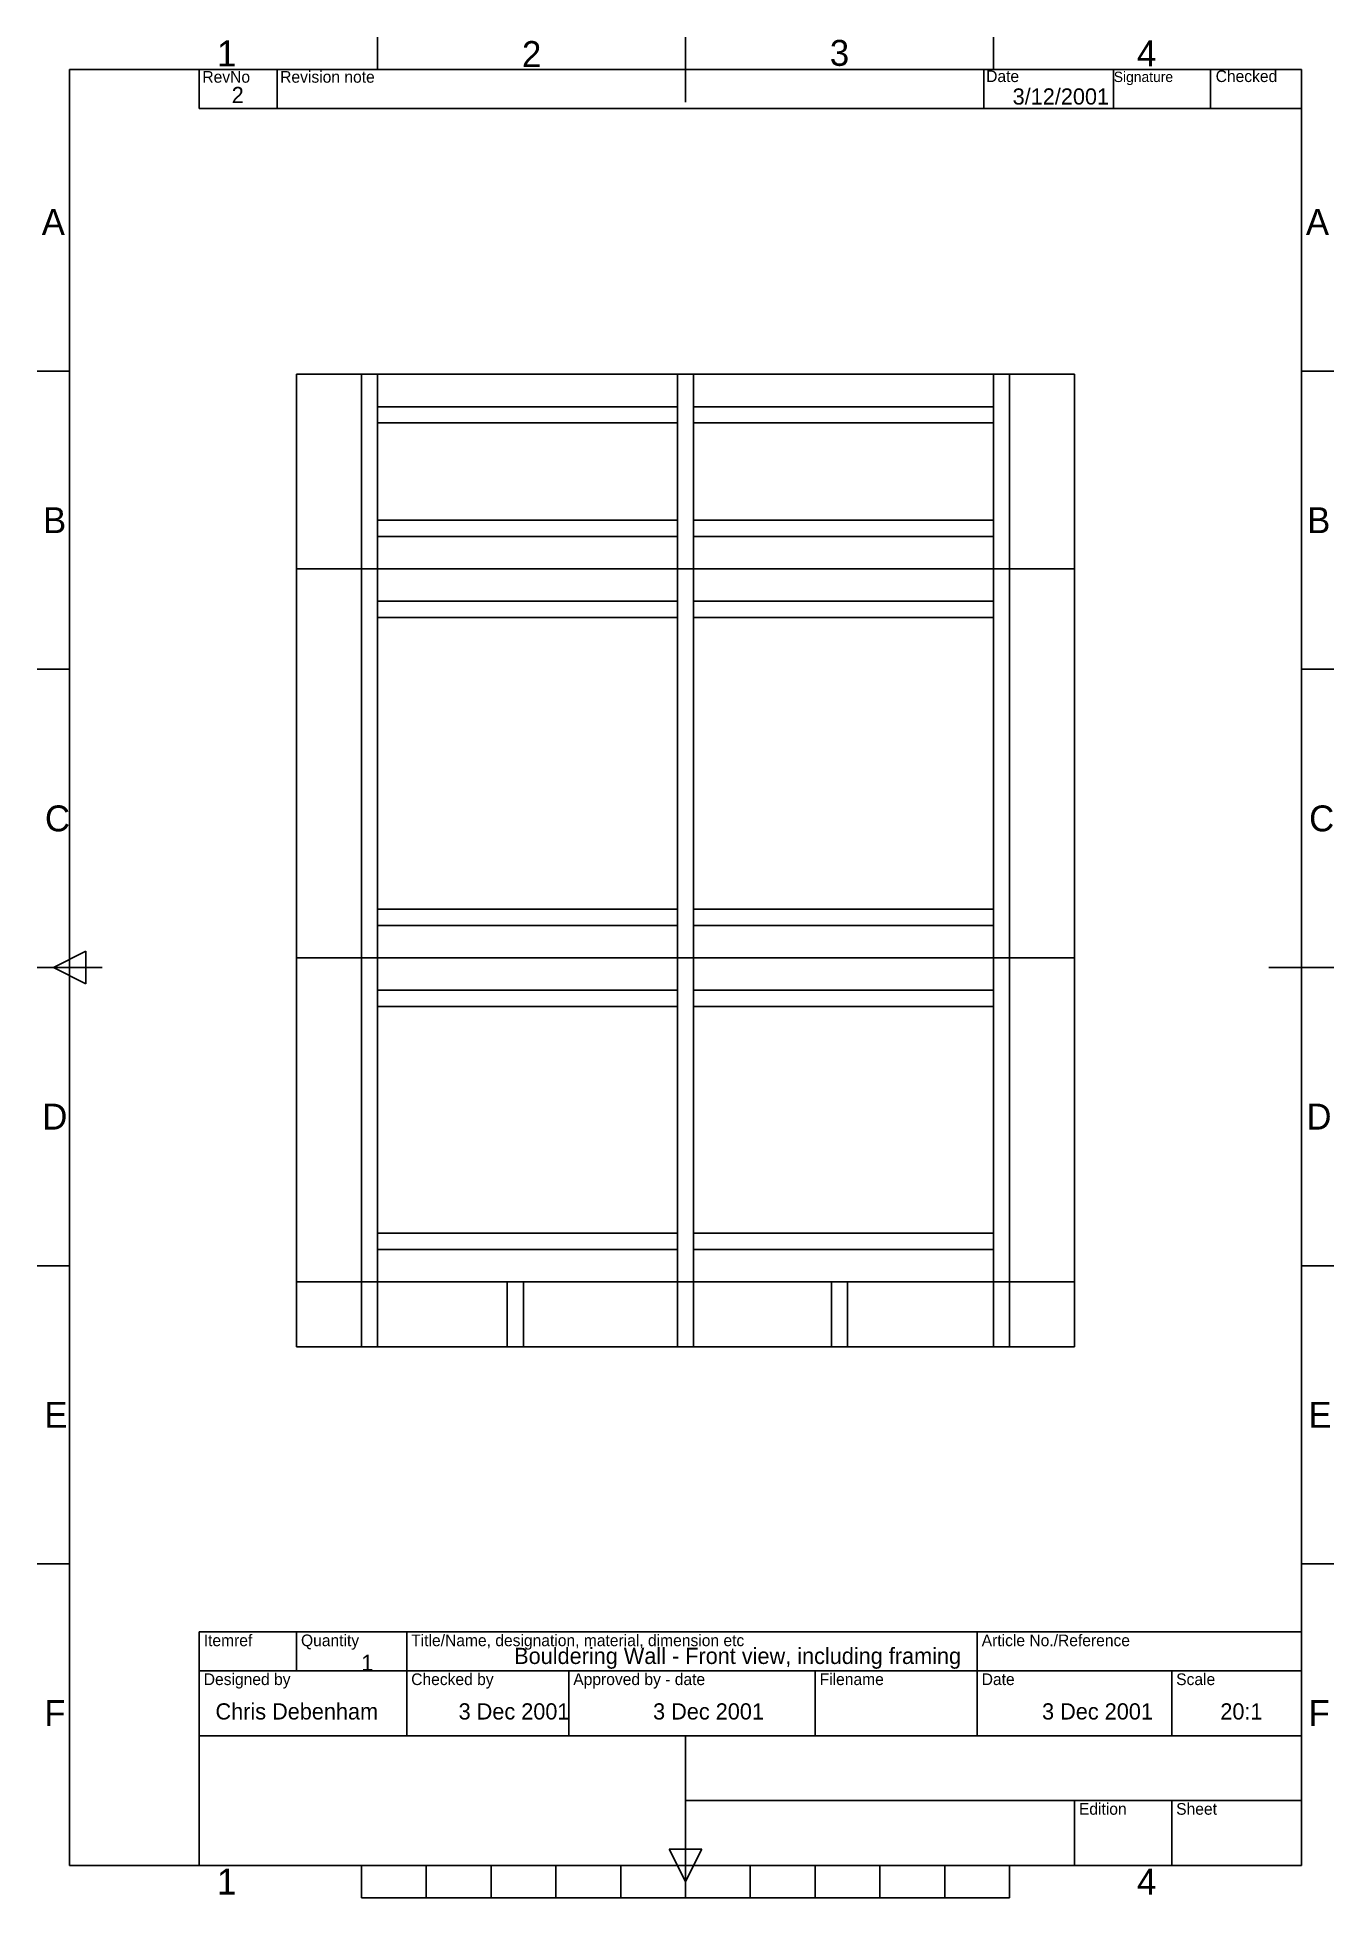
# Model space of a CAD drawing. Header units: millimetres. Extents: x 100 to 4100, y 100 to 5840.
import ezdxf

# ---------------------------------------------------------------- set-up
doc = ezdxf.new("R2010")
doc.units = ezdxf.units.MM
for name, color, linetype in [('frame', 7, 'CONTINUOUS'), ('pageborder', 7, 'CONTINUOUS'), ('pagelabels', 7, 'CONTINUOUS'), ('pagetext', 7, 'CONTINUOUS'), ('plywood', 7, 'CONTINUOUS')]:
    doc.layers.add(name, color=color, linetype=linetype)

msp = doc.modelspace()

# ---------------------------------------------------------------- linework, layer by layer
at = {"layer": 'frame', "color": 0, "linetype": 'CONTINUOUS'}
for p, q in [((1100, 4800), (1100, 4200)), ((1150, 4800), (1100, 4800)), ((1150, 4200), (1150, 4800)), ((2075, 4800), (2125, 4800)), ((2075, 4200), (2075, 4800)), ((2125, 4800), (2125, 4200)), ((3100, 4800), (3050, 4800)), ((3050, 4800), (3050, 4200)), ((3100, 4200), (3100, 4800)), ((1150, 4650), (1150, 4700)), ((1150, 4700), (2075, 4700)), ((2075, 4650), (1150, 4650)), ((2075, 4700), (2075, 4650)), ((2125, 4700), (2125, 4650)), ((3050, 4700), (2125, 4700)), ((2125, 4650), (3050, 4650)), ((3050, 4650), (3050, 4700)), ((1150, 4300), (1150, 4350)), ((1150, 4350), (2075, 4350)), ((2075, 4350), (2075, 4300)), ((3050, 4350), (2125, 4350)), ((3050, 4300), (3050, 4350)), ((2075, 4300), (1150, 4300)), ((2125, 4300), (3050, 4300)), ((1100, 4200), (1150, 4200)), ((1100, 4200), (1100, 3000)), ((1150, 4200), (1100, 4200)), ((1150, 3000), (1150, 4200)), ((2125, 4200), (2075, 4200)), ((2075, 4200), (2075, 3000)), ((2125, 4200), (2075, 4200)), ((2125, 3000), (2125, 4200)), ((3100, 4200), (3050, 4200)), ((3050, 4200), (3050, 3000)), ((3050, 4200), (3100, 4200)), ((3100, 3000), (3100, 4200)), ((1150, 4050), (1150, 4100)), ((1150, 4100), (2075, 4100)), ((2075, 4100), (2075, 4050)), ((2125, 4100), (2125, 4050)), ((3050, 4100), (2125, 4100)), ((3050, 4050), (3050, 4100)), ((2075, 4050), (1150, 4050)), ((2125, 4050), (3050, 4050)), ((1150, 3100), (1150, 3150)), ((1150, 3150), (2075, 3150)), ((2075, 3100), (1150, 3100)), ((2075, 3150), (2075, 3100)), ((2125, 3150), (2125, 3100)), ((3050, 3150), (2125, 3150)), ((2125, 3100), (3050, 3100)), ((3050, 3100), (3050, 3150)), ((1100, 3000), (1150, 3000)), ((1100, 3000), (1100, 2000)), ((1150, 3000), (1100, 3000)), ((1150, 2000), (1150, 3000)), ((2075, 3000), (2125, 3000)), ((2075, 3000), (2075, 2000)), ((2125, 3000), (2075, 3000)), ((2125, 2000), (2125, 3000)), ((3050, 2000), (3050, 3000)), ((3050, 3000), (3100, 3000)), ((3050, 3000), (3100, 3000)), ((3050, 3000), (3100, 3000)), ((3100, 3000), (3100, 2000)), ((1150, 2850), (1150, 2900)), ((1150, 2900), (2075, 2900)), ((2075, 2900), (2075, 2850)), ((2125, 2850), (2125, 2900)), ((2125, 2900), (3050, 2900)), ((3050, 2900), (3050, 2850)), ((2075, 2850), (1150, 2850)), ((3050, 2850), (2125, 2850)), ((1150, 2100), (1150, 2150)), ((1150, 2150), (2075, 2150)), ((2075, 2150), (2075, 2100)), ((2125, 2100), (2125, 2150)), ((2125, 2150), (3050, 2150)), ((3050, 2150), (3050, 2100)), ((2075, 2100), (1150, 2100)), ((3050, 2100), (2125, 2100)), ((1100, 2000), (1150, 2000)), ((1100, 2000), (1100, 1800)), ((1150, 2000), (1100, 2000)), ((1150, 1800), (1150, 2000)), ((1550, 2000), (1550, 1800)), ((1600, 2000), (1550, 2000)), ((1600, 1800), (1600, 2000)), ((2075, 2000), (2125, 2000)), ((2075, 2000), (2075, 1800)), ((2125, 2000), (2075, 2000)), ((2125, 1800), (2125, 2000)), ((2550, 2000), (2550, 1800)), ((2600, 2000), (2550, 2000)), ((2600, 1800), (2600, 2000)), ((3100, 2000), (3050, 2000)), ((3050, 2000), (3050, 1800)), ((3100, 2000), (3050, 2000)), ((3100, 1800), (3100, 2000)), ((1100, 1800), (1150, 1800)), ((1550, 1800), (1600, 1800)), ((2075, 1800), (2125, 1800)), ((2550, 1800), (2600, 1800)), ((3050, 1800), (3100, 1800))]:
    msp.add_line(p, q, dxfattribs=at)
at = {"layer": 'pageborder', "color": 0, "linetype": 'CONTINUOUS'}
for p, q in [((4000, 5740), (200, 5740)), ((200, 5740), (200, 200)), ((600, 5620), (600, 5740)), ((840, 5620), (840, 5740)), ((3020, 5620), (3020, 5740)), ((3420, 5620), (3420, 5740)), ((3720, 5620), (3720, 5740)), ((4000, 200), (4000, 5740)), ((600, 5620), (4000, 5620)), ((600, 920), (4000, 920)), ((600, 800), (600, 920)), ((900, 800), (900, 920)), ((1240, 800), (1240, 920)), ((3000, 800), (3000, 920)), ((600, 800), (4000, 800)), ((600, 200), (600, 800)), ((1240, 600), (1240, 800)), ((1740, 600), (1740, 800)), ((2500, 600), (2500, 800)), ((3000, 600), (3000, 800)), ((3600, 600), (3600, 800)), ((600, 600), (4000, 600)), ((2100, 200), (2100, 600)), ((2100, 400), (4000, 400)), ((3300, 200), (3300, 400)), ((3600, 200), (3600, 400)), ((200, 200), (4000, 200))]:
    msp.add_line(p, q, dxfattribs=at)
at = {"layer": 'pagelabels', "color": 0, "linetype": 'CONTINUOUS'}
for p, q in [((1150, 5740), (1150, 5840)), ((2100, 5640), (2100, 5840)), ((3050, 5740), (3050, 5840)), ((200, 4810), (100, 4810)), ((4100, 4810), (4000, 4810)), ((200, 3890), (100, 3890)), ((4100, 3890), (4000, 3890)), ((150, 2970), (250, 3020)), ((250, 3020), (250, 2920)), ((100, 2970), (300, 2970)), ((250, 2920), (150, 2970)), ((3900, 2970), (4100, 2970)), ((200, 2050), (100, 2050)), ((4100, 2050), (4000, 2050)), ((200, 1130), (100, 1130)), ((4100, 1130), (4000, 1130)), ((2100, 200), (2100, 300)), ((2100, 150), (2050, 250)), ((2050, 250), (2150, 250)), ((2150, 250), (2100, 150)), ((1100, 100), (1100, 200)), ((1300, 100), (1300, 200)), ((1500, 100), (1500, 200)), ((1700, 100), (1700, 200)), ((1900, 100), (1900, 200)), ((2100, 200), (2100, 100)), ((2300, 100), (2300, 200)), ((2500, 100), (2500, 200)), ((2700, 100), (2700, 200)), ((2900, 100), (2900, 200)), ((3100, 100), (3100, 200)), ((1100, 100), (3100, 100))]:
    msp.add_line(p, q, dxfattribs=at)
at = {"layer": 'plywood', "color": 0, "linetype": 'CONTINUOUS'}
for p, q in [((900, 4800), (3300, 4800)), ((900, 4200), (900, 4800)), ((3300, 4800), (3300, 4200)), ((3300, 4200), (900, 4200)), ((900, 4200), (900, 3000)), ((3300, 4200), (900, 4200)), ((3300, 3000), (3300, 4200)), ((900, 3000), (3300, 3000)), ((900, 3000), (900, 2000)), ((3300, 3000), (900, 3000)), ((3300, 2000), (3300, 3000)), ((900, 2000), (3300, 2000)), ((900, 2000), (900, 1800)), ((3300, 2000), (900, 2000)), ((3300, 1800), (3300, 2000)), ((900, 1800), (3300, 1800))]:
    msp.add_line(p, q, dxfattribs=at)

# ---------------------------------------------------------------- texts
at = {"layer": 'pagelabels', "color": 0, "linetype": 'CONTINUOUS'}
for s, p in [('1', (655, 5750)), ('2', (1595.61338, 5747.99212)), ('3', (2545.34314, 5751.65686)), ('4', (3493, 5750)), ('A', (114, 5230)), ('A', (4014, 5230)), ('B', (118, 4310)), ('B', (4018, 4310)), ('C', (123.86396, 3390)), ('C', (4023.86396, 3390)), ('D', (115.72182, 2470)), ('D', (4015.72182, 2470)), ('E', (122, 1550)), ('E', (4022, 1550)), ('F', (122, 630)), ('F', (4022, 630)), ('1', (655, 110)), ('4', (3493, 110))]:
    msp.add_text(s, height=80, dxfattribs=at).set_placement(p)
at = {"layer": 'pagetext', "color": 0, "linetype": 'CONTINUOUS'}
for s, height, p in [('RevNo', 36, (609.5453, 5699.6669)), ('2', 50, (700.03977, 5636.68389)), ('Revision note', 36, (849.5453, 5699.6669)), ('Date', 36, (3027.51498, 5701.6972)), ('3/12/2001', 50, (3109.26757, 5632.13818)), ('Signature', 32, (3421.12902, 5701.6972)), ('Checked', 36, (3735.56894, 5701.6972)), ('Itemref', 36, (613.769, 876.22016)), ('Quantity', 36, (913.769, 876.22016)), ('Title/Name, designation, material, dimension etc', 36, (1253.769, 876.22016)), ('Bouldering Wall - Front view, including framing', 50, (1571.50917, 821.26892)), ('Article No./Reference', 36, (3013.769, 876.22016)), ('1', 50, (1100, 800)), ('Designed by', 36, (613.769, 756.22016)), ('Checked by', 36, (1253.769, 756.22016)), ('Approved by - date', 36, (1753.769, 756.22016)), ('Filename', 36, (2513.769, 756.22016)), ('Date', 36, (3013.769, 756.22016)), ('Scale', 36, (3613.769, 756.22016)), ('Chris Debenham', 50, (650, 650)), ('3 Dec 2001', 50, (1400, 650)), ('3 Dec 2001', 50, (2000, 650)), ('3 Dec 2001', 50, (3200, 650)), ('20:1', 50, (3750, 650)), ('Edition', 36, (3313.769, 356.22016)), ('Sheet', 36, (3613.769, 356.22016))]:
    msp.add_text(s, height=height, dxfattribs=at).set_placement(p)

doc.saveas('drawing.dxf')
